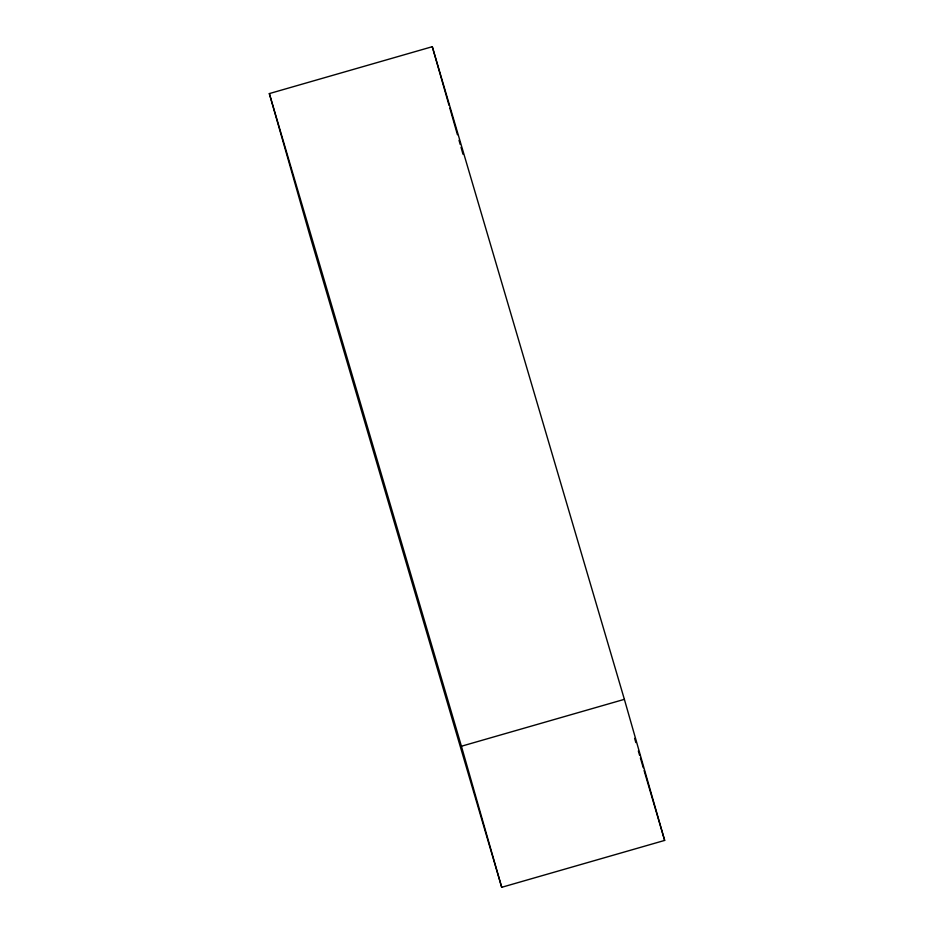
<?xml version="1.0" encoding="UTF-8"?>
<svg xmlns="http://www.w3.org/2000/svg" width="934" height="934" viewBox="0 0 934 934"><rect width="100%" height="100%" fill="white"/><g stroke="black" fill="none" stroke-linecap="round" stroke-linejoin="round"><path stroke-width="1.4" d="M269.342 93.587L432.29 46.7L624.379 699.344L664.658 840.413L501.71 887.3L309.621 234.656L269.342 93.587L461.419 746.231L501.71 887.3M461.419 746.231L624.379 699.344M634.63 738.385L635.867 742.577M638.342 750.971L639.568 755.162M640.397 757.953L643.269 767.736M644.098 770.527L664.658 840.413M432.29 46.7L449.044 105.355M449.838 108.157L457.427 134.694M459.014 140.275L460.217 144.466M461.011 147.257L463.007 154.238"/></g></svg>
